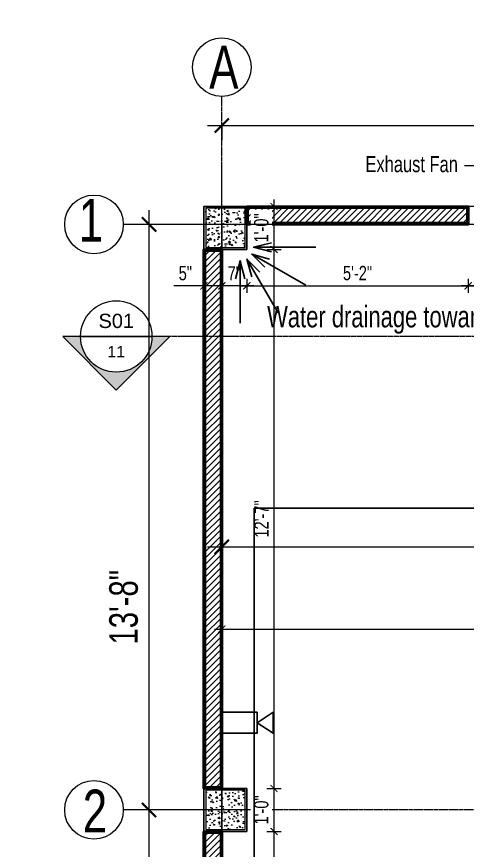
# Model space of a CAD drawing. Header units: inches. Extents: x 735 to 7643, y 526 to 1733.
# Drawn here: x 6208.8 to 6335, y 1121.8 to 1355.2 of the extents above; entities that cross this region are included whole.
import ezdxf
from ezdxf.enums import TextEntityAlignment as Align

# ---------------------------------------------------------------- set-up
doc = ezdxf.new("R2010")
doc.units = ezdxf.units.IN
doc.header["$MEASUREMENT"] = 0
doc.linetypes.add('ACAD_ISO12W100', pattern=[21, 12, -3, 0, -3, 0, -3])
doc.linetypes.add('PHANTOMX2', pattern=[5, 2.5, -0.5, 0.5, -0.5, 0.5, -0.5])
for name, color, linetype in [('COLLUM', 1, 'Continuous'), ('FREE-TEXT', 7, 'Continuous'), ('horn & strobe', 1, 'Continuous'), ('zone wiring', 5, 'Continuous')]:
    doc.layers.add(name, color=color, linetype=linetype)
for name, color, linetype, lineweight in [('dim-8', 18, 'Continuous', 15), ('Dimension', 22, 'Continuous', 13), ('Elevation Marker', 252, 'Continuous', 15), ('FLOORTILE', 40, 'Continuous', 9), ('grid', 9, 'Continuous', 13), ('Grid marker', 161, 'Continuous', 15), ('Grid Text', 5, 'Continuous', 15), ('HACTH', 8, 'Continuous', 9), ('Parapet', 6, 'Continuous', 15), ('Plaster Line', 5, 'Continuous', 15), ('R_Marker', 4, 'Continuous', 13), ('Text-02', 253, 'Continuous', 15), ('wall 05', 3, 'Continuous', 40)]:
    doc.layers.add(name, color=color, linetype=linetype, lineweight=lineweight)
doc.styles.add('Arial', font='arial.ttf')
doc.styles.get("Standard").update_dxf_attribs({"font": 'isocp3.shx'})
doc.styles.add('Swiss721', font='swisscl.ttf')
doc.dimstyles.new('dim-12', dxfattribs={"dimtxt": 10, "dimasz": 3, "dimexe": 3, "dimexo": 3, "dimgap": 0.09, "dimtad": 0, "dimdec": 0, "dimzin": 3, "dimdsep": 46, "dimlunit": 4, "dimtxsty": 'Standard', "dimblk": 'OBLIQUE', "dimblk1": 'DOT', "dimblk2": 'OBLIQUE', "dimcen": 0.09, "dimaunit": 1, "dimadec": 0, "dimazin": 0, "dimtfac": 0.5, "dimtdec": 0, "dimtix": 1, "dimtmove": 1, "dimatfit": 0, "dimldrblk": 'OBLIQUE', "dimfxl": 1, "dimtvp": 1, "dimtolj": 1, "dimtzin": 0, "dimarcsym": 0})
doc.dimstyles.new('DIM08', dxfattribs={"dimtxt": 8, "dimasz": 4, "dimexe": 4, "dimexo": 0, "dimgap": 3, "dimtad": 1, "dimdec": 1, "dimzin": 3, "dimdsep": 46, "dimlunit": 4, "dimtxsty": 'Swiss721', "dimblk": 'ARCHTICK', "dimcen": 0, "dimdle": 4, "dimclrd": 256, "dimclre": 256, "dimclrt": 256, "dimadec": 0, "dimazin": 0, "dimtfac": 1, "dimtdec": 1, "dimtofl": 0, "dimtmove": 0, "dimatfit": 3, "dimldrblk": 'ARCHTICK', "dimfxl": 4, "dimfxlon": 1, "dimtfill": 1, "dimtolj": 1, "dimtzin": 0, "dimlwd": 9, "dimlwe": 9, "dimarcsym": 0})
doc.dimstyles.new('Level Mark 4', dxfattribs={"dimscale": 0, "dimtxt": 4, "dimasz": 4, "dimexe": 1, "dimexo": 2, "dimgap": 1, "dimtad": 0, "dimdec": 1, "dimzin": 1, "dimdsep": 46, "dimlunit": 4, "dimtxsty": 'Swiss721', "dimblk": 'OPEN30', "dimcen": 0, "dimclrd": 256, "dimclre": 256, "dimclrt": 7, "dimadec": 0, "dimazin": 0, "dimtm": 1e-09, "dimtfac": 1, "dimtdec": 1, "dimtofl": 0, "dimtmove": 1, "dimatfit": 3, "dimldrblk": 'OPEN30', "dimfxl": 0, "dimtolj": 2, "dimtzin": 0, "dimlwd": 9, "dimlwe": 9, "dimarcsym": 0})
doc.dimstyles.get("Standard").update_dxf_attribs({"dimtxt": 2, "dimasz": 3, "dimexe": 2, "dimexo": 2, "dimgap": 1, "dimtad": 0, "dimtih": 1, "dimtoh": 1, "dimdec": 1, "dimzin": 0, "dimdsep": 46, "dimtxsty": 'Standard', "dimcen": 0, "dimclrd": 256, "dimclre": 256, "dimclrt": 256, "dimadec": 1, "dimazin": 0, "dimtfac": 1, "dimtdec": 1, "dimtofl": 0, "dimtmove": 0, "dimatfit": 3, "dimfxl": 1, "dimtolj": 1, "dimtzin": 0, "dimlwd": -1, "dimlwe": -1, "dimarcsym": 0})

# ---------------------------------------------------------------- blocks, each defined once
blk = doc.blocks.new('_ArchTick')
at = {"color": 0, "linetype": 'ByBlock', "const_width": 0.15}
blk.add_lwpolyline([(-0.5, -0.5), (0.5, 0.5)], dxfattribs=at)
blk = doc.blocks.new('*D248')
at = {"layer": 'Defpoints', "color": 0, "transparency": 16777216}
for p in [(6266.23, 1332.91), (6433.23, 1332.91), (6433.23, 1324.79)]:
    blk.add_point(p, dxfattribs=at)
at = {"layer": 'Dimension', "lineweight": 9, "transparency": 16777216}
for p, q in [((6262.23, 1324.79), (6437.23, 1324.79)), ((6266.23, 1324.97), (6266.23, 1320.79)), ((6433.23, 1324.97), (6433.23, 1320.79))]:
    blk.add_line(p, q, dxfattribs=at)
at = {"layer": 'Dimension', "lineweight": 9, "transparency": 16777216, "xscale": 4, "yscale": 4, "zscale": 4, "rotation": 180}
blk.add_blockref('_ArchTick', (6266.23, 1324.79), dxfattribs=at)
at = {"layer": 'Dimension', "lineweight": 9, "transparency": 16777216, "xscale": 4, "yscale": 4, "zscale": 4}
blk.add_blockref('_ArchTick', (6433.23, 1324.79), dxfattribs=at)
at = {"layer": 'Dimension', "transparency": 16777216, "insert": (6349.73, 1331.89), "char_height": 8, "attachment_point": 5, "style": 'Swiss721', "bg_fill": 3, "box_fill_scale": 1.25, "bg_fill_color": 256, "bg_fill_true_color": 13158600, "bg_fill_transparency": 0}
blk.add_mtext('\\A1;13\'-11"', dxfattribs=at)
blk = doc.blocks.new('*D253')
at = {"layer": 'Defpoints', "color": 0, "transparency": 16777216}
for p in [(6245.86, 1297.08), (6254.65, 1297.08), (6259.65, 1133.08)]:
    blk.add_point(p, dxfattribs=at)
at = {"layer": 'Dimension', "lineweight": 9, "transparency": 16777216}
for p, q in [((6245.86, 1129.08), (6245.86, 1301.08)), ((6246.04, 1297.08), (6241.86, 1297.08)), ((6246.04, 1133.08), (6241.86, 1133.08))]:
    blk.add_line(p, q, dxfattribs=at)
at = {"layer": 'Dimension', "lineweight": 9, "transparency": 16777216, "xscale": 4, "yscale": 4, "zscale": 4}
for p, rotation in [((6245.86, 1297.08), 90), ((6245.86, 1133.08), 270)]:
    blk.add_blockref('_ArchTick', p, dxfattribs=dict(at, rotation=rotation))
at = {"layer": 'Dimension', "transparency": 16777216, "insert": (6238.76, 1189.86), "char_height": 8, "attachment_point": 5, "rotation": 90, "style": 'Swiss721', "bg_fill": 3, "box_fill_scale": 1.25, "bg_fill_color": 256, "bg_fill_true_color": 13158600, "bg_fill_transparency": 0}
blk.add_mtext('\\A1;13\'-8"', dxfattribs=at)
blk = doc.blocks.new('*D269')
at = {"layer": 'Defpoints', "color": 0, "transparency": 16777216}
for p in [(6245.86, 1133.08), (6254.65, 1133.08), (6259.65, 979.08)]:
    blk.add_point(p, dxfattribs=at)
at = {"layer": 'Dimension', "lineweight": 9, "transparency": 16777216}
for p, q in [((6245.86, 975.08), (6245.86, 1137.08)), ((6246.04, 1133.08), (6241.86, 1133.08)), ((6246.04, 979.08), (6241.86, 979.08))]:
    blk.add_line(p, q, dxfattribs=at)
at = {"layer": 'Dimension', "lineweight": 9, "transparency": 16777216, "xscale": 4, "yscale": 4, "zscale": 4}
for p, rotation in [((6245.86, 1133.08), 90), ((6245.86, 979.08), 270)]:
    blk.add_blockref('_ArchTick', p, dxfattribs=dict(at, rotation=rotation))
at = {"layer": 'Dimension', "transparency": 16777216, "insert": (6238.76, 1073.08), "char_height": 8, "attachment_point": 5, "rotation": 90, "style": 'Swiss721', "bg_fill": 3, "box_fill_scale": 1.25, "bg_fill_color": 256, "bg_fill_true_color": 13158600, "bg_fill_transparency": 0}
blk.add_mtext('\\A1;12\'-10"', dxfattribs=at)
blk = doc.blocks.new('*D272')
at = {"layer": 'Defpoints', "color": 0, "transparency": 16777216}
for p in [(6335.23, 1297.08), (6365.23, 1297.08), (6335.23, 1279.87)]:
    blk.add_point(p, dxfattribs=at)
at = {"layer": 'Dimension', "lineweight": 9, "transparency": 16777216}
for p, q in [((6335.23, 1281.87), (6335.23, 1277.87)), ((6365.23, 1281.87), (6365.23, 1277.87)), ((6367.23, 1279.87), (6333.23, 1279.87))]:
    blk.add_line(p, q, dxfattribs=at)
at = {"layer": 'Dimension', "lineweight": 9, "transparency": 16777216, "xscale": 2, "yscale": 2, "zscale": 2, "rotation": 180}
blk.add_blockref('_ArchTick', (6335.23, 1279.87), dxfattribs=at)
at = {"layer": 'Dimension', "lineweight": 9, "transparency": 16777216, "xscale": 2, "yscale": 2, "zscale": 2}
blk.add_blockref('_ArchTick', (6365.23, 1279.87), dxfattribs=at)
at = {"layer": 'Dimension', "transparency": 16777216, "insert": (6350.23, 1283.42), "char_height": 4, "attachment_point": 5, "style": 'Swiss721', "bg_fill": 3, "box_fill_scale": 1.25, "bg_fill_color": 256, "bg_fill_true_color": 13158600, "bg_fill_transparency": 0}
blk.add_mtext('\\A1;2\'-6"', dxfattribs=at)
blk = doc.blocks.new('*D273')
at = {"layer": 'Defpoints', "color": 0, "transparency": 16777216}
for p in [(6335.23, 1297.08), (6273.23, 1290.08), (6335.23, 1279.87)]:
    blk.add_point(p, dxfattribs=at)
at = {"layer": 'Dimension', "lineweight": 9, "transparency": 16777216}
for p, q in [((6273.23, 1281.87), (6273.23, 1277.87)), ((6335.23, 1281.87), (6335.23, 1277.87)), ((6271.23, 1279.87), (6337.23, 1279.87))]:
    blk.add_line(p, q, dxfattribs=at)
at = {"layer": 'Dimension', "lineweight": 9, "transparency": 16777216, "xscale": 2, "yscale": 2, "zscale": 2, "rotation": 180}
blk.add_blockref('_ArchTick', (6273.23, 1279.87), dxfattribs=at)
at = {"layer": 'Dimension', "lineweight": 9, "transparency": 16777216, "xscale": 2, "yscale": 2, "zscale": 2}
blk.add_blockref('_ArchTick', (6335.23, 1279.87), dxfattribs=at)
at = {"layer": 'Dimension', "transparency": 16777216, "insert": (6304.23, 1283.42), "char_height": 4, "attachment_point": 5, "style": 'Swiss721', "bg_fill": 3, "box_fill_scale": 1.25, "bg_fill_color": 256, "bg_fill_true_color": 13158600, "bg_fill_transparency": 0}
blk.add_mtext('\\A1;5\'-2"', dxfattribs=at)
blk = doc.blocks.new('*D274')
at = {"layer": 'Defpoints', "color": 0, "transparency": 16777216}
for p in [(6273.23, 1290.08), (6266.23, 1287.61)]:
    blk.add_point(p, dxfattribs=at)
at = {"layer": 'Dimension', "lineweight": 9, "transparency": 16777216}
for p, q in [((6266.23, 1281.87), (6266.23, 1277.87)), ((6273.23, 1281.87), (6273.23, 1277.87)), ((6275.23, 1279.87), (6264.23, 1279.87))]:
    blk.add_line(p, q, dxfattribs=at)
at = {"layer": 'Dimension', "lineweight": 9, "transparency": 16777216, "xscale": 2, "yscale": 2, "zscale": 2, "rotation": 180}
blk.add_blockref('_ArchTick', (6266.23, 1279.87), dxfattribs=at)
at = {"layer": 'Dimension', "lineweight": 9, "transparency": 16777216, "xscale": 2, "yscale": 2, "zscale": 2}
blk.add_blockref('_ArchTick', (6273.23, 1279.87), dxfattribs=at)
at = {"layer": 'Dimension', "transparency": 16777216, "insert": (6269.73, 1283.37), "char_height": 4, "attachment_point": 5, "style": 'Swiss721', "bg_fill": 3, "box_fill_scale": 1.25, "bg_fill_color": 256, "bg_fill_true_color": 13158600, "bg_fill_transparency": 0}
blk.add_mtext('\\A1;7"', dxfattribs=at)
at = {"layer": 'Defpoints', "color": 0, "transparency": 16777216}
blk.add_point((6266.23, 1279.87), dxfattribs=at)
blk = doc.blocks.new('*D275')
at = {"layer": 'Defpoints', "color": 0, "transparency": 16777216}
for p in [(6261.23, 1288.99), (6266.23, 1287.61), (6266.23, 1279.87)]:
    blk.add_point(p, dxfattribs=at)
at = {"layer": 'Dimension', "lineweight": 9, "transparency": 16777216}
for p, q in [((6261.23, 1281.87), (6261.23, 1277.87)), ((6266.23, 1281.87), (6266.23, 1277.87)), ((6261.23, 1279.87), (6252.81, 1279.87)), ((6266.23, 1279.87), (6259.23, 1279.87))]:
    blk.add_line(p, q, dxfattribs=at)
at = {"layer": 'Dimension', "lineweight": 9, "transparency": 16777216, "xscale": 2, "yscale": 2, "zscale": 2, "rotation": 180}
blk.add_blockref('_ArchTick', (6261.23, 1279.87), dxfattribs=at)
at = {"layer": 'Dimension', "lineweight": 9, "transparency": 16777216, "xscale": 2, "yscale": 2, "zscale": 2}
blk.add_blockref('_ArchTick', (6266.23, 1279.87), dxfattribs=at)
at = {"layer": 'Dimension', "transparency": 16777216, "insert": (6256.02, 1283.41), "char_height": 4, "attachment_point": 5, "style": 'Swiss721', "bg_fill": 3, "box_fill_scale": 1.25, "bg_fill_color": 256, "bg_fill_true_color": 13158600, "bg_fill_transparency": 0}
blk.add_mtext('\\A1;5"', dxfattribs=at)
blk = doc.blocks.new('*D332')
at = {"layer": 'Defpoints', "color": 0, "transparency": 16777216}
for p in [(6273.23, 1127.08), (6280.85, 1127.08), (6273.23, 986.08)]:
    blk.add_point(p, dxfattribs=at)
at = {"layer": 'Dimension', "lineweight": 9, "transparency": 16777216}
for p, q in [((6280.85, 984.08), (6280.85, 1129.08)), ((6278.85, 1127.08), (6282.85, 1127.08)), ((6278.85, 986.08), (6282.85, 986.08))]:
    blk.add_line(p, q, dxfattribs=at)
at = {"layer": 'Dimension', "lineweight": 9, "transparency": 16777216, "xscale": 2, "yscale": 2, "zscale": 2}
for p, rotation in [((6280.85, 1127.08), 90), ((6280.85, 986.08), 270)]:
    blk.add_blockref('_ArchTick', p, dxfattribs=dict(at, rotation=rotation))
at = {"layer": 'Dimension', "transparency": 16777216, "insert": (6277.3, 1056.58), "char_height": 4, "attachment_point": 5, "rotation": 90, "style": 'Swiss721', "bg_fill": 3, "box_fill_scale": 1.25, "bg_fill_color": 256, "bg_fill_true_color": 13158600, "bg_fill_transparency": 0}
blk.add_mtext('\\A1;11\'-9"', dxfattribs=at)
blk = doc.blocks.new('*D333')
at = {"layer": 'Dimension', "lineweight": 9, "transparency": 16777216}
for p, q in [((6280.85, 1125.08), (6280.85, 1141.08)), ((6278.85, 1139.08), (6282.85, 1139.08)), ((6278.85, 1127.08), (6282.85, 1127.08))]:
    blk.add_line(p, q, dxfattribs=at)
at = {"layer": 'Dimension', "lineweight": 9, "transparency": 16777216, "xscale": 2, "yscale": 2, "zscale": 2}
for p, rotation in [((6280.85, 1139.08), 90), ((6280.85, 1127.08), 270)]:
    blk.add_blockref('_ArchTick', p, dxfattribs=dict(at, rotation=rotation))
at = {"layer": 'Dimension', "transparency": 16777216, "insert": (6277.3, 1133.08), "char_height": 4, "attachment_point": 5, "rotation": 90, "style": 'Swiss721', "bg_fill": 3, "box_fill_scale": 1.25, "bg_fill_color": 256, "bg_fill_true_color": 13158600, "bg_fill_transparency": 0}
blk.add_mtext('\\A1;1\'-0"', dxfattribs=at)
at = {"layer": 'Defpoints', "color": 0, "transparency": 16777216}
for p in [(6273.23, 1139.08), (6280.85, 1139.08), (6273.23, 1127.08)]:
    blk.add_point(p, dxfattribs=at)
blk = doc.blocks.new('*D334')
at = {"layer": 'Defpoints', "color": 0, "transparency": 16777216}
for p in [(6273.23, 1290.08), (6280.85, 1290.08), (6273.23, 1139.08)]:
    blk.add_point(p, dxfattribs=at)
at = {"layer": 'Dimension', "lineweight": 9, "transparency": 16777216}
for p, q in [((6280.85, 1137.08), (6280.85, 1292.08)), ((6278.85, 1290.08), (6282.85, 1290.08)), ((6278.85, 1139.08), (6282.85, 1139.08))]:
    blk.add_line(p, q, dxfattribs=at)
at = {"layer": 'Dimension', "lineweight": 9, "transparency": 16777216, "xscale": 2, "yscale": 2, "zscale": 2}
for p, rotation in [((6280.85, 1290.08), 90), ((6280.85, 1139.08), 270)]:
    blk.add_blockref('_ArchTick', p, dxfattribs=dict(at, rotation=rotation))
at = {"layer": 'Dimension', "transparency": 16777216, "insert": (6277.34, 1214.58), "char_height": 4, "attachment_point": 5, "rotation": 90, "style": 'Swiss721', "bg_fill": 3, "box_fill_scale": 1.25, "bg_fill_color": 256, "bg_fill_true_color": 13158600, "bg_fill_transparency": 0}
blk.add_mtext('\\A1;12\'-7"', dxfattribs=at)
blk = doc.blocks.new('*D335')
at = {"layer": 'Dimension', "lineweight": 9, "transparency": 16777216}
for p, q in [((6280.85, 1288.08), (6280.85, 1304.08)), ((6278.85, 1302.08), (6282.85, 1302.08)), ((6278.85, 1290.08), (6282.85, 1290.08))]:
    blk.add_line(p, q, dxfattribs=at)
at = {"layer": 'Dimension', "lineweight": 9, "transparency": 16777216, "xscale": 2, "yscale": 2, "zscale": 2}
for p, rotation in [((6280.85, 1302.08), 90), ((6280.85, 1290.08), 270)]:
    blk.add_blockref('_ArchTick', p, dxfattribs=dict(at, rotation=rotation))
at = {"layer": 'Dimension', "transparency": 16777216, "insert": (6277.3, 1296.08), "char_height": 4, "attachment_point": 5, "rotation": 90, "style": 'Swiss721', "bg_fill": 3, "box_fill_scale": 1.25, "bg_fill_color": 256, "bg_fill_true_color": 13158600, "bg_fill_transparency": 0}
blk.add_mtext('\\A1;1\'-0"', dxfattribs=at)
at = {"layer": 'Defpoints', "color": 0, "transparency": 16777216}
for p in [(6273.23, 1302.08), (6280.85, 1302.08), (6273.23, 1290.08)]:
    blk.add_point(p, dxfattribs=at)
blk = doc.blocks.new('_Dot')
at = {"color": 0, "linetype": 'ByBlock', "lineweight": -2}
blk.add_line((-0.5, 0), (-1, 0), dxfattribs=at)
at = {"color": 0, "linetype": 'ByBlock', "const_width": 0.5}
blk.add_lwpolyline([(-0.25, 0, 1), (0.25, 0, 1)], format="xyb", close=True, dxfattribs=at)
blk = doc.blocks.new('_OBLIQUE')
at = {"color": 0, "linetype": 'ByBlock'}
blk.add_line((-0.5, -0.5), (0.5, 0.5), dxfattribs=at)
blk = doc.blocks.new('_Open30')
at = {"color": 0, "linetype": 'ByBlock', "lineweight": -2}
for p, q in [((-1, 0.268), (0, 0)), ((0, 0), (-1, -0.268)), ((0, 0), (-1, 0))]:
    blk.add_line(p, q, dxfattribs=at)
blk = doc.blocks.new('*D355')
at = {"layer": 'Defpoints', "color": 0, "transparency": 16777216}
for p in [(6469.23, 1183.75), (6266.23, 1181.04), (6469.23, 1181.04)]:
    blk.add_point(p, dxfattribs=at)
at = {"layer": 'Dimension', "lineweight": 9, "transparency": 16777216}
for p, q in [((6264.23, 1183.75), (6471.23, 1183.75)), ((6266.23, 1181.75), (6266.23, 1185.75)), ((6469.23, 1181.75), (6469.23, 1185.75))]:
    blk.add_line(p, q, dxfattribs=at)
at = {"layer": 'Dimension', "lineweight": 9, "transparency": 16777216, "xscale": 2, "yscale": 2, "zscale": 2, "rotation": 180}
blk.add_blockref('_ArchTick', (6266.23, 1183.75), dxfattribs=at)
at = {"layer": 'Dimension', "lineweight": 9, "transparency": 16777216, "xscale": 2, "yscale": 2, "zscale": 2}
blk.add_blockref('_ArchTick', (6469.23, 1183.75), dxfattribs=at)
at = {"layer": 'Dimension', "transparency": 16777216, "insert": (6367.73, 1187.3), "char_height": 4, "attachment_point": 5, "style": 'Swiss721', "bg_fill": 3, "box_fill_scale": 1.25, "bg_fill_color": 256, "bg_fill_true_color": 13158600, "bg_fill_transparency": 0}
blk.add_mtext('\\A1;16\'-11"', dxfattribs=at)
blk = doc.blocks.new('*D360')
at = {"layer": 'Defpoints', "color": 0, "transparency": 16777216}
for p in [(6266.23, 1228.98), (6755.23, 1228.98), (6755.23, 1206.73)]:
    blk.add_point(p, dxfattribs=at)
at = {"layer": 'Dimension', "lineweight": 9, "transparency": 16777216}
for p, q in [((6262.23, 1206.73), (6759.23, 1206.73)), ((6266.23, 1206.91), (6266.23, 1202.73)), ((6755.23, 1206.91), (6755.23, 1202.73))]:
    blk.add_line(p, q, dxfattribs=at)
at = {"layer": 'Dimension', "lineweight": 9, "transparency": 16777216, "xscale": 4, "yscale": 4, "zscale": 4, "rotation": 180}
blk.add_blockref('_ArchTick', (6266.23, 1206.73), dxfattribs=at)
at = {"layer": 'Dimension', "lineweight": 9, "transparency": 16777216, "xscale": 4, "yscale": 4, "zscale": 4}
blk.add_blockref('_ArchTick', (6755.23, 1206.73), dxfattribs=at)
at = {"layer": 'Dimension', "transparency": 16777216, "insert": (6510.73, 1213.83), "char_height": 8, "attachment_point": 5, "style": 'Swiss721', "bg_fill": 3, "box_fill_scale": 1.25, "bg_fill_color": 256, "bg_fill_true_color": 13158600, "bg_fill_transparency": 0}
blk.add_mtext('\\A1;40\'-9"', dxfattribs=at)
blk = doc.blocks.new('horn with strobe')
at = {"layer": 'horn & strobe', "color": 1}
for points in [[(-391.02, 4158.6), (-381.13, 4158.6), (-381.13, 4152.71), (-391.02, 4152.71)], [(-376.59, 4158.6), (-376.59, 4152.71), (-381.13, 4155.65)]]:
    blk.add_lwpolyline(points, close=True, dxfattribs=at)
blk = doc.blocks.new('*D515')
at = {"layer": 'Defpoints', "color": 0, "transparency": 16777216}
for p in [(5953.8, 1387.63), (5952.18, 1210.86), (7146.97, 1199.91)]:
    blk.add_point(p, dxfattribs=at)
at = {"layer": 'FREE-TEXT', "transparency": 16777216}
for p, q in [((5952.2, 1212.86), (5953.82, 1389.63)), ((5956.8, 1387.6), (6527.72, 1382.37)), ((7145.59, 1376.7), (6574.67, 1381.94)), ((7146.99, 1201.91), (7148.61, 1378.67))]:
    blk.add_line(p, q, dxfattribs=at)
for points in [[(5956.81, 1388.1), (5956.8, 1387.1), (5953.8, 1387.63)], [(7145.59, 1377.2), (7145.58, 1376.2), (7148.59, 1376.67)]]:
    blk.add_solid(points, dxfattribs=at)
at = {"layer": 'FREE-TEXT', "transparency": 16777216, "insert": (6551.2, 1382.15), "char_height": 10, "attachment_point": 5, "rotation": 359.4745}
blk.add_mtext('\\A1;99\'-6.8"', dxfattribs=at)

msp = doc.modelspace()

# ---------------------------------------------------------------- hatches: boundary and pattern name
at = {"layer": 'HACTH', "lineweight": 0}
h = msp.add_hatch(dxfattribs=at)
h.set_pattern_fill('AR-CONC', color=256, scale=0.5, style=0)
h.set_pattern_definition([(50, (-128355.9797, -171581.2456), (3.586300913, -0.313760675), [0.375, -4.125]), (355, (-128355.9797, -171581.2456), (-0.69375667, 3.76096067), [0.3, -3.3]), (100.4514, (-128355.681, -171581.2717), (2.89254691, 3.44719771), [0.31870095, -3.50571056]), (46.1842, (-128355.9797, -171580.2456), (5.33620524, -0.82759507), [0.5625, -6.1875]), (96.6356, (-128355.535, -171580.3145), (4.67331353, 4.87058935), [0.47805144, -5.258565]), (351.1842, (-128355.9797, -171580.2456), (4.67330973, 4.870593), [0.45, -4.95]), (21, (-128355.4797, -171580.4956), (2.98453526, -2.013094453), [0.375, -4.125]), (326, (-128355.4797, -171580.4956), (1.21657666, 3.625750225), [0.3, -3.3]), (71.4514, (-128355.231, -171580.6633), (4.201113143, 1.612652484), [0.31870095, -3.50571056]), (37.5, (-128355.9797, -171581.2456), (0.0607992766, 1.664469269), [0, -3.26, 0, -3.35, 0, -3.3125]), (7.5, (-128355.9797, -171581.2456), (1.315347687, 1.97205856), [0, -1.91, 0, -3.185, 0, -1.2625]), (327.5, (-128357.0947, -171581.2456), (2.669112181, -0.112774359), [0, -1.25, 0, -3.9, 0, -5.175]), (317.5, (-128357.5947, -171581.2456), (2.915930847, 0.500524912), [0, -1.625, 0, -2.59, 0, -3.675])])
h.paths.add_polyline_path([(6261.73, 1290.58), (6272.73, 1290.58), (6272.73, 1301.58), (6261.73, 1301.58)])
h = msp.add_hatch(dxfattribs=at)
h.set_pattern_fill('ANSI31', color=256, scale=10, style=0)
h.set_pattern_definition([(45, (-133166.8189, -170516.1327), (-0.8838834765, 0.8838834765), [])])
h.paths.add_polyline_path([(6334.73, 1297.58), (6334.73, 1301.58), (6273.73, 1301.58), (6273.73, 1297.58)])
h.paths.add_polyline_path([(6274.25, 1290.86), (6274.25, 1301.31), (6280.35, 1301.31), (6280.35, 1290.86)], flags=9)
h = msp.add_hatch(dxfattribs=at)
h.set_pattern_fill('ANSI31', color=256, scale=10, style=0)
h.set_pattern_definition([(45, (-144207.9121, -170486.1539), (-0.8838834765, 0.8838834765), [])])
h.paths.add_polyline_path([(6261.73, 986.58), (6265.73, 986.58), (6265.73, 1126.58), (6261.73, 1126.58)])
h.paths.add_polyline_path([(6265.73, 1289.58), (6261.73, 1289.58), (6261.73, 1139.58), (6265.73, 1139.58)])
h = msp.add_hatch(dxfattribs=at)
h.set_pattern_fill('AR-CONC', color=256, scale=0.5, style=0)
h.set_pattern_definition([(50, (-128355.9797, -171407.2456), (3.586300913, -0.313760675), [0.375, -4.125]), (355, (-128355.9797, -171407.2456), (-0.69375667, 3.76096067), [0.3, -3.3]), (100.4514, (-128355.681, -171407.2717), (2.89254691, 3.44719771), [0.31870095, -3.50571056]), (46.1842, (-128355.9797, -171406.2456), (5.33620524, -0.82759507), [0.5625, -6.1875]), (96.6356, (-128355.535, -171406.3145), (4.67331353, 4.87058935), [0.47805144, -5.258565]), (351.1842, (-128355.9797, -171406.2456), (4.67330973, 4.870593), [0.45, -4.95]), (21, (-128355.4797, -171406.4956), (2.98453526, -2.013094453), [0.375, -4.125]), (326, (-128355.4797, -171406.4956), (1.21657666, 3.625750225), [0.3, -3.3]), (71.4514, (-128355.231, -171406.6633), (4.201113143, 1.612652484), [0.31870095, -3.50571056]), (37.5, (-128355.9797, -171407.2456), (0.0607992766, 1.664469269), [0, -3.26, 0, -3.35, 0, -3.3125]), (7.5, (-128355.9797, -171407.2456), (1.315347687, 1.97205856), [0, -1.91, 0, -3.185, 0, -1.2625]), (327.5, (-128357.0947, -171407.2456), (2.669112181, -0.112774359), [0, -1.25, 0, -3.9, 0, -5.175]), (317.5, (-128357.5947, -171407.2456), (2.915930847, 0.500524912), [0, -1.625, 0, -2.59, 0, -3.675])])
h.paths.add_polyline_path([(6272.73, 1138.58), (6261.73, 1138.58), (6261.73, 1127.58), (6272.73, 1127.58)])

# ---------------------------------------------------------------- linework, layer by layer
at = {"layer": 'COLLUM', "linetype": 'Continuous', "ltscale": 10}
for points in [[(6261.23, 1290.08), (6273.23, 1290.08), (6273.23, 1302.08), (6261.23, 1302.08)], [(6261.23, 1127.08), (6273.23, 1127.08), (6273.23, 1139.08), (6261.23, 1139.08)]]:
    msp.add_lwpolyline(points, close=True, dxfattribs=at)
at = {"layer": 'Elevation Marker'}
msp.add_line((6226.68, 1265.68), (6221.68, 1265.68), dxfattribs=at)
at = {"layer": 'grid', "linetype": 'PHANTOMX2', "ltscale": 0.2}
for points in [[(6266.23, 955.14), (6266.23, 1332.91)], [(7114.46, 1297.08), (6238.65, 1297.08)]]:
    msp.add_lwpolyline(points, dxfattribs=at)
at = {"layer": 'Grid marker'}
for centre in [(6266.23, 1341.12), (6230.44, 1297.08)]:
    msp.add_circle(centre, 8.21, dxfattribs=at)
at = {"layer": 'Plaster Line'}
for points in [[(6261.73, 1290.58), (6272.73, 1290.58), (6272.73, 1301.58), (6261.73, 1301.58)], [(6273.73, 1301.58), (6334.73, 1301.58), (6334.73, 1297.58), (6273.73, 1297.58)], [(6261.73, 1289.58), (6265.73, 1289.58), (6265.73, 1139.58), (6261.73, 1139.58)], [(6261.73, 1127.58), (6272.73, 1127.58), (6272.73, 1138.58), (6261.73, 1138.58)], [(6266.23, 1139.08), (6266.23, 1139.08), (6266.23, 1139.08), (6266.23, 1139.08)], [(6261.73, 1126.58), (6265.73, 1126.58), (6265.73, 986.58), (6261.73, 986.58)]]:
    msp.add_lwpolyline(points, close=True, dxfattribs=at)
at = {"layer": 'wall 05'}
for points in [[(6273.23, 1302.08), (6335.23, 1302.08), (6335.23, 1297.08), (6273.23, 1297.08)], [(6261.23, 1290.08), (6266.23, 1290.08), (6266.23, 1139.08), (6261.23, 1139.08)], [(6261.23, 1127.08), (6266.23, 1127.08), (6266.23, 986.08), (6261.23, 986.08)]]:
    msp.add_lwpolyline(points, close=True, dxfattribs=at)

# ---------------------------------------------------------------- texts
at = {"layer": 'dim-8', "linetype": 'Continuous', "ltscale": 10, "insert": (6319.4, 1313.92), "char_height": 4.5, "attachment_point": 5, "style": 'Swiss721'}
msp.add_mtext('\\A1;Exhaust Fan', dxfattribs=at)
at = {"layer": 'Grid Text', "style": 'Swiss721'}
for s, p in [('A', (6266.8, 1341.09)), ('1', (6229.56, 1298.21))]:
    msp.add_text(s, height=12, dxfattribs=at).set_placement(p, align=Align.MIDDLE)

# ---------------------------------------------------------------- leaders
at = {"layer": 'FLOORTILE', "linetype": 'Continuous', "ltscale": 10}
msp.add_leader([(6341.06, 1300.79), (6341.06, 1313.47), (6334.2, 1313.47)], dimstyle='Level Mark 4', override={"dimscale": 1}, dxfattribs=at)

# ---------------------------------------------------------------- next in the draw order: dimensions: what is measured, and where the dimension line sits
at = {"layer": 'Dimension'}
for base, p1, p2, override, picture, middle in [((6433.23, 1324.79), (6266.23, 1332.91), (6433.23, 1332.91), {"dimfxl": 0.18, "dimarcsym": 2}, '*D248', (6349.73, 1331.89)), ((6335.23, 1279.87), (6365.23, 1297.08), (6335.23, 1297.08), {"dimscale": 0.5, "dimarcsym": 2}, '*D272', (6350.23, 1283.42))]:
    dim = msp.add_linear_dim(base=base, p1=p1, p2=p2, dimstyle='DIM08', override=override, dxfattribs=at)
    dim.commit()
    dim.dimension.update_dxf_attribs({"geometry": picture, "text_midpoint": middle})
dim = msp.add_linear_dim(base=(6245.86, 1297.08), p1=(6259.65, 1133.08), p2=(6254.65, 1297.08), angle=90, dimstyle='DIM08', override={"dimfxl": 0.18, "dimarcsym": 2}, dxfattribs=at)
dim.commit()
dim.dimension.update_dxf_attribs({"geometry": '*D253', "text_midpoint": (6245.86, 1189.86), "dimtype": 160})
dim = msp.add_linear_dim(base=(6280.85, 1127.08), p1=(6273.23, 986.08), p2=(6273.23, 1127.08), angle=90, dimstyle='DIM08', override={"dimscale": 0.5, "dimarcsym": 2}, dxfattribs=at)
dim.commit()
dim.dimension.update_dxf_attribs({"geometry": '*D332', "text_midpoint": (6277.3, 1056.58)})

# ---------------------------------------------------------------- next in the draw order: hatches: boundary and pattern name
at = {"layer": 'Elevation Marker'}
h = msp.add_hatch(color=256, dxfattribs=at)
h.dxf.hatch_style = 1
edge = h.paths.add_edge_path()
edge.add_line((6246.68, 1265.68), (6251.68, 1265.68))
edge.add_line((6251.68, 1265.68), (6236.68, 1250.68))
edge.add_line((6236.68, 1250.68), (6221.68, 1265.68))
edge.add_line((6221.68, 1265.68), (6226.68, 1265.68))
edge.add_ellipse((6236.68, 1265.68), major_axis=(7.07, 7.07), ratio=1, start_angle=135, end_angle=225)
edge.add_ellipse((6236.68, 1265.68), major_axis=(-7.07, 7.07), ratio=1, start_angle=135, end_angle=225)

# ---------------------------------------------------------------- next in the draw order: linework, layer by layer
for p, q in [((6236.68, 1250.68), (6221.68, 1265.68)), ((6251.68, 1265.68), (6236.68, 1250.68)), ((6251.68, 1265.68), (6246.68, 1265.68))]:
    msp.add_line(p, q, dxfattribs=at)
at = {"layer": 'Elevation Marker', "linetype": 'ByBlock'}
for p, q in [((6246.68, 1265.68), (6226.68, 1265.68)), ((6226.68, 1265.68), (6246.68, 1265.68))]:
    msp.add_line(p, q, dxfattribs=at)
at = {"layer": 'Elevation Marker', "extrusion": (0, 0, -1)}
msp.add_ellipse((6236.68, 1265.68), major_axis=(-7.07, 7.07), ratio=1, start_param=5.497787, end_param=11.780972, dxfattribs=at)
at = {"layer": 'grid', "linetype": 'PHANTOMX2', "ltscale": 0.2}
msp.add_lwpolyline([(7114.46, 1133.08), (6238.65, 1133.08)], dxfattribs=at)
at = {"layer": 'Grid marker'}
msp.add_circle((6230.44, 1133.08), 8.21, dxfattribs=at)

# ---------------------------------------------------------------- next in the draw order: texts
at = {"layer": 'Elevation Marker', "style": 'Arial'}
for tag, text, height, p in [('S01', 'De-A', 4, (6236.68, 1272.05)), ('11', 'IN-201', 3.2, (6236.68, 1263.03))]:
    msp.add_attdef(tag, text=text, height=height, dxfattribs=at).set_placement(p, align=Align.TOP_CENTER)
at = {"layer": 'Grid Text', "style": 'Swiss721'}
msp.add_text('2', height=12, dxfattribs=at).set_placement((6230.71, 1132.85), align=Align.MIDDLE)

# ---------------------------------------------------------------- next in the draw order: dimensions: what is measured, and where the dimension line sits
at = {"layer": 'Dimension'}
dim = msp.add_linear_dim(base=(6335.23, 1279.87), p1=(6273.23, 1290.08), p2=(6335.23, 1297.08), angle=180, dimstyle='DIM08', override={"dimscale": 0.5, "dimarcsym": 2}, dxfattribs=at)
dim.commit()
dim.dimension.update_dxf_attribs({"geometry": '*D273', "text_midpoint": (6304.23, 1283.42)})

# ---------------------------------------------------------------- next in the draw order: dimensions: what is measured, and where the dimension line sits
dim = msp.add_linear_dim(base=(6266.23, 1279.87), p1=(6273.23, 1290.08), p2=(6266.23, 1287.61), dimstyle='DIM08', override={"dimscale": 0.5, "dimarcsym": 2}, dxfattribs=at)
dim.commit()
dim.dimension.update_dxf_attribs({"geometry": '*D274', "text_midpoint": (6269.73, 1283.37)})
dim = msp.add_linear_dim(base=(6280.85, 1139.08), p1=(6273.23, 1127.08), p2=(6273.23, 1139.08), angle=90, dimstyle='DIM08', override={"dimscale": 0.5, "dimarcsym": 2}, dxfattribs=at)
dim.commit()
dim.dimension.update_dxf_attribs({"geometry": '*D333', "text_midpoint": (6277.3, 1133.08)})
dim = msp.add_linear_dim(base=(6245.86, 1133.08), p1=(6259.65, 979.08), p2=(6254.65, 1133.08), angle=90, dimstyle='DIM08', override={"dimfxl": 0.18, "dimarcsym": 2}, dxfattribs=at)
dim.commit()
dim.dimension.update_dxf_attribs({"geometry": '*D269', "text_midpoint": (6245.86, 1073.08), "dimtype": 160})

# ---------------------------------------------------------------- next in the draw order: dimensions: what is measured, and where the dimension line sits
dim = msp.add_linear_dim(base=(6280.85, 1290.08), p1=(6273.23, 1139.08), p2=(6273.23, 1290.08), angle=90, dimstyle='DIM08', override={"dimscale": 0.5, "dimarcsym": 2}, dxfattribs=at)
dim.commit()
dim.dimension.update_dxf_attribs({"geometry": '*D334', "text_midpoint": (6277.34, 1214.58)})
dim = msp.add_linear_dim(base=(6266.23, 1279.87), p1=(6261.23, 1288.99), p2=(6266.23, 1287.61), angle=180, dimstyle='DIM08', override={"dimscale": 0.5, "dimarcsym": 2}, dxfattribs=at)
dim.commit()
dim.dimension.update_dxf_attribs({"geometry": '*D275', "text_midpoint": (6256.02, 1279.87), "dimtype": 160})

# ---------------------------------------------------------------- next in the draw order: linework, layer by layer
at = {"layer": 'Elevation Marker', "linetype": 'ACAD_ISO12W100', "ltscale": 0.02}
msp.add_line((7118.53, 1265.68), (6246.92, 1265.68), dxfattribs=at)

# ---------------------------------------------------------------- next in the draw order: block references
at = {"layer": 'FREE-TEXT'}
msp.add_blockref('horn with strobe', (6657.25, -2998.16), dxfattribs=at)

# ---------------------------------------------------------------- next in the draw order: texts
at = {"layer": 'Text-02', "insert": (6278.92, 1274.24), "char_height": 6, "width": 176.7295, "attachment_point": 1, "style": 'Swiss721'}
msp.add_mtext('Water drainage toward outer the building', dxfattribs=at)

# ---------------------------------------------------------------- next in the draw order: dimensions: what is measured, and where the dimension line sits
at = {"layer": 'Dimension'}
dim = msp.add_linear_dim(base=(6280.85, 1302.08), p1=(6273.23, 1290.08), p2=(6273.23, 1302.08), angle=90, dimstyle='DIM08', override={"dimscale": 0.5, "dimarcsym": 2}, dxfattribs=at)
dim.commit()
dim.dimension.update_dxf_attribs({"geometry": '*D335', "text_midpoint": (6277.3, 1296.08)})

# ---------------------------------------------------------------- next in the draw order: leaders
at = {"layer": 'R_Marker'}
msp.add_leader([(6271.37, 1286.87), (6271.37, 1269.42)], dimstyle='dim-12', override={"dimasz": 5, "dimldrblk": 'Open30', "dimfxl": 4}, dxfattribs=at)

# ---------------------------------------------------------------- next in the draw order: linework, layer by layer
at = {"layer": 'Parapet'}
for points in [[(6261.23, 974.08), (7069.23, 974.08), (7069.23, 1367.08), (6982.23, 1367.08), (6982.23, 1302.08), (6261.23, 1302.08)], [(6266.23, 979.08), (7064.23, 979.08), (7064.23, 1362.08), (6987.23, 1362.08), (6987.23, 1297.08), (6266.23, 1297.08)]]:
    msp.add_lwpolyline(points, close=True, dxfattribs=at)

# ---------------------------------------------------------------- next in the draw order: leaders
at = {"layer": 'R_Marker'}
for points in [[(6275.14, 1290.65), (6292.59, 1290.65)], [(6273.25, 1287.38), (6281.98, 1272.27)], [(6274.63, 1288.76), (6289.74, 1280.03)]]:
    msp.add_leader(points, dimstyle='dim-12', override={"dimasz": 5, "dimldrblk": 'Open30', "dimfxl": 4}, dxfattribs=at)

# ---------------------------------------------------------------- next in the draw order: dimensions: what is measured, and where the dimension line sits
at = {"layer": 'Dimension'}
for base, p1, p2, override, picture, middle in [((6755.23, 1206.73), (6266.23, 1228.98), (6755.23, 1228.98), {"dimfxl": 0.18, "dimarcsym": 2}, '*D360', (6510.73, 1213.83)), ((6469.23, 1183.75), (6266.23, 1181.04), (6469.23, 1181.04), {"dimscale": 0.5, "dimarcsym": 2}, '*D355', (6367.73, 1187.3))]:
    dim = msp.add_linear_dim(base=base, p1=p1, p2=p2, dimstyle='DIM08', override=override, dxfattribs=at)
    dim.commit()
    dim.dimension.update_dxf_attribs({"geometry": picture, "text_midpoint": middle})

# ---------------------------------------------------------------- next in the draw order: linework, layer by layer
at = {"layer": 'zone wiring', "color": 3}
for p, q in [((6275.33, 1217.59), (6275.33, 1060.66)), ((6563.65, 1217.59), (6275.33, 1217.59))]:
    msp.add_line(p, q, dxfattribs=at)

# ---------------------------------------------------------------- next in the draw order: dimensions: what is measured, and where the dimension line sits
at = {"layer": 'FREE-TEXT'}
dim = msp.add_aligned_dim(p1=(7146.97, 1199.91), p2=(5952.18, 1210.86), distance=-176.77, dimstyle='Standard', override={"dimtxt": 10, "dimtih": 0, "dimtoh": 0, "dimlunit": 3}, dxfattribs=at)
dim.commit()
dim.dimension.update_dxf_attribs({"geometry": '*D515', "text_midpoint": (6551.2, 1382.15)})

doc.saveas('drawing.dxf')
